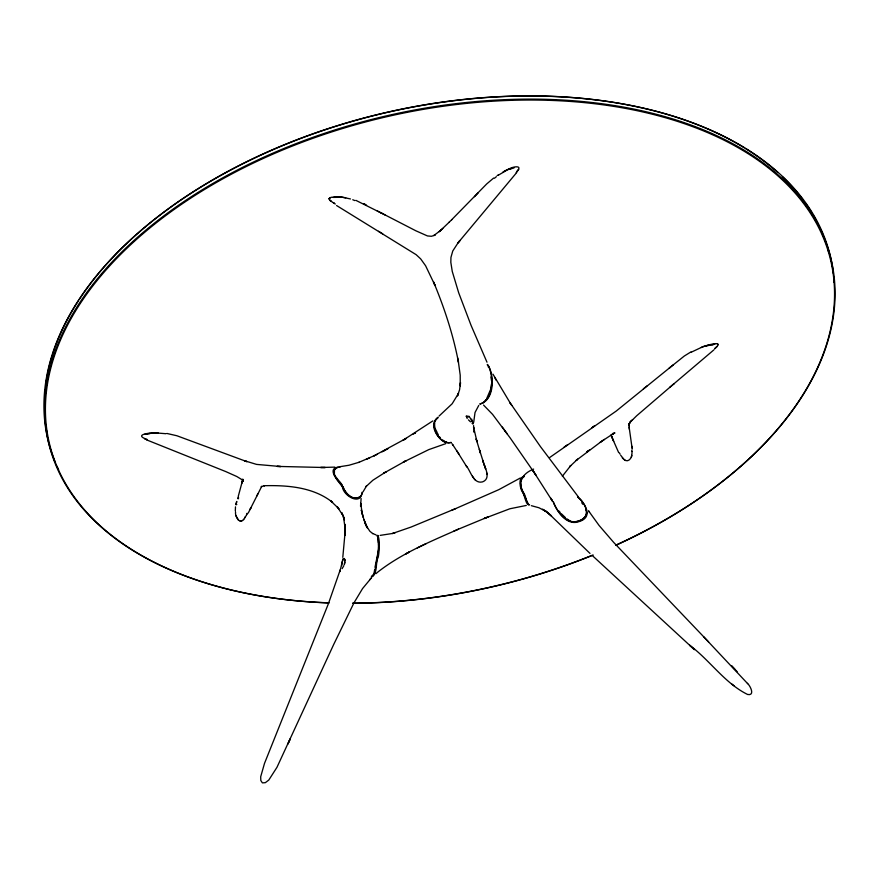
<?xml version="1.0" encoding="UTF-8"?>
<svg xmlns="http://www.w3.org/2000/svg" width="879" height="879" viewBox="0 0 879 879"><rect width="100%" height="100%" fill="white"/><g stroke="black" fill="none" stroke-linecap="round" stroke-linejoin="round"><path stroke-width="1.32" d="M378.64 547.914L378.596 544.464M472.902 423.656L471.682 419.085M520.5 483.065L521.643 489.46L526.675 500.744M473.1 423.711L473.056 422.964M378.058 536.97L378.475 542.826M473.671 422.436L475.034 412.482L478.758 405.417M491.526 383.826L490.9 388.287M378.552 549.705L375.025 567.186M361.104 498.492L360.588 506.315L360.665 503.282L362.522 515.083M374.608 569.999L373.949 573.712M235.484 506.842L235.319 511.04M362.313 493.13C358.83 504.106 344.172 495.064 343.239 486.559M342.799 557.363L345.139 531.674L345.084 527.883L345.018 535.476L344.92 524.313L345.084 528.059L343.48 516.731L344.425 519.939L341.832 512.754L343.03 515.643L337.162 506.601L338.909 508.754L330.537 500.733L332.614 502.392C313.462 487.065 287.565 485.12 263.953 485.713L264.568 485.658L261.184 486.779L261.766 486.285L249.955 509.644M434.545 422.997L434.775 427.743L437.248 432.655M342.184 563.208C341.942 561.176 344.019 556.407 345.282 560.516M341.689 565.56L341.942 564.384M235.913 504.733C238.517 496.745 234.462 505.952 236.814 504.469M344.92 562.23L344.359 564.351M340.711 568.252L342.975 558.747M238.231 496.459L242.846 479.352L242.89 480.22L236.825 476.528L225.65 471.529L146.485 439.83M242.044 482.703L242.593 480.56L241.956 483.054M520.643 481.934L521.335 479.791M340.019 570.251L339.602 571.888L340.371 569.065M631.869 455.377L631.32 457.179M339.887 570.812L328.416 603.686L264.502 763.39L260.689 776.761L260.81 780.508L262.392 782.881L265.348 782.662L268.765 780.091L276.962 767.312L333.789 644.274L354.072 602.653M344.359 564.483L345.051 560.417L344.26 558.44M334.438 470.452L334.372 475.089L342.447 485.241M490.504 389.694L486.691 398.528M246.538 514.534L247.065 513.281M288.114 743.568L290.268 738.81M287.916 743.997L290.081 739.239M362.961 491.976L366.532 485.966L366.06 486.548L372.85 480.264L386.255 471.682L383.727 473.177L406.153 460.64L403.208 462.2M247.065 514.149L243.604 519.786M717.89 344.689L717.264 343.601M250.46 508.644L250.823 507.897L248.208 513.105M256.745 496.086L257.8 493.943M237.824 498.646C239.989 495.306 236.55 498.767 238.605 498.734M343.876 565.626L342.118 568.691M353.83 603.093L362.577 588.545L371.345 577.953M435.204 421.162L435.698 420.283M518.709 169.471L516.182 172.636M373.674 574.339L372.191 575.646M630.606 421.59L628.946 424.304L630.606 421.59L630.1 422.25L636.704 415.745L673.973 383.76L669.578 387.485M244.758 517.687L245.362 516.731M562.351 476.231L570.79 465.518L569.603 466.749L577.635 459.168L576.141 460.453L601.445 441.434M334.767 469.771L336.097 468.254M486.153 399.516L484.933 401.154M521.895 478.802L523.247 477.165M629.705 422.788L628.957 424.414L629.056 423.568L629.331 429.183M516.632 172.625L458.124 242.736L452.762 250.987L450.949 257.404L450.828 262.327L452.256 271.424L458.695 292.806L471.089 325.417L486.977 362.192M458.058 242.813L459.959 240.472L458.124 242.736M243.604 519.335C239.692 525.016 234.781 515.951 235.561 512.05M517.379 170.79C523.104 164.736 511.853 166.834 509.205 168.955M376.783 535.904L377.772 535.311L378.519 546.035L378.058 553.506L374.234 574.514L372.839 576.393L371.345 576.371M716.824 346.842L714.55 348.985M369.663 579.7L371.74 577.536M451.597 219.816L486.702 183.953L493.635 178.052M474.462 196.698L478.121 192.908M631.364 420.81L630.825 421.371L632.583 419.591M449.125 222.266L451.883 219.541M449.356 222.035L439.247 231.704L442.785 228.419M360.313 496.415C350.655 503.008 344.096 489.735 340.349 482.692C334.789 479.363 329.614 466.2 340.019 467.167M440.972 230.133L433.863 235.528L431.424 236.275L427.469 235.946L415.833 230.781L377.201 210.872M713.836 349.919L673.413 384.233M466.035 465.562C470.639 470.584 473.199 484.362 482.648 481.857C491.943 478.176 484.021 466.233 482.725 460.255L483.835 463.563M715.165 348.04C723.318 341.656 712.77 343.711 708.826 345.007A36.973 21.777 -13 0 0 703.167 346.765L701.09 347.502M375.871 573.723L377.97 571.943C402.066 553.122 430.721 541.464 458.453 529.169L453.674 531.202M377.937 535.586C380.08 540.244 379.42 550.661 378.289 557C375.201 562.582 377.893 572.427 372.487 575.998M439.05 416.075L452.169 403.758L458.552 393.309L457.487 395.913L459.563 389.826L460.497 382.629L460.255 385.925L460.211 375.168L458.366 361.698M533.619 469.078C522.137 473.704 516.907 482.593 524.016 493.438C525.939 496.13 526.719 505.183 529.587 504.887M494.503 178.228L496.371 176.69M673.193 364.917L616.256 411.042L549.529 457.618M646.889 386.024L643.406 388.837M670.095 367.433L669.216 368.125L684.312 356.017L690.905 351.941M436.929 418.789L437.555 418.316M432.809 420.931L403.065 440.236L406.252 438.379L374.014 455.838L377.41 454.212M589.886 449.63L586.579 452.059L588.073 450.96M466.277 416.349L469.738 417.239L472.221 421.744M564.043 447.18L567.757 444.565M604.422 439.379L600.247 442.258L613.487 433.523L612.476 433.479M498.492 175.108L507.612 169.735L514.028 167.922M591.853 427.754L594.753 425.799L592.951 427.018M241.802 520.764L239.835 520.797M450.795 442.522C439.544 444.983 428.282 424.634 437.973 417.239M482.879 402.813L483.582 402.362M413.24 434.138L415.547 432.721L415.064 433.006M691.18 352.226L703.376 346.491L710.188 344.612L713.045 344.854M520.225 478.055L498.854 489.636L455.838 508.512M451.377 442.434L447.796 442.961M497.129 175.602L498.415 174.833M502.898 172.097L504.535 171.174M403.747 461.914L428.754 449.63L445.664 443.686M384.387 450.619L387.903 448.795M382.002 451.85L384.947 450.334M417.327 547.903L425.974 543.727M374.586 455.553L358.654 462.453M366.675 459.223L369.806 457.794M451.542 510.358L455.718 508.578L411.064 527.059L392.397 533.52L395.176 532.74M458.333 529.224L488.175 516.885L484.362 518.434M484.153 518.511L509.842 508.776L526.29 505.447M613.597 433.391L614.762 432.94L612.333 434.193L614.729 433.05M509.787 169.01L512.446 168.076M359.258 462.222L349.051 465.233L339.942 466.694M336.646 467.958L337.25 467.76M330.35 197.511L328.823 198.907L331.416 201.357M334.229 197.346L340.744 196.885L350.446 198.94M706.046 346.007L714.88 344.085M392.539 533.476L380.135 535.388M146.991 433.786L155.396 432.875L165.977 433.71M144.683 434.336L149.869 433.512M333.185 197.412L341.426 197.281M334.844 467.123L320.648 467.496L325.252 467.529L277.127 466.397L280.72 466.54L256.536 464.398L244.362 460.684L246.955 461.673L176.888 435.753L166.878 433.446M472.825 423.81L472.067 423.392M158.121 432.951C153.539 432.27 131.487 434.127 147.145 439.456M338.591 196.874L331.251 197.27L329.021 198.643M340.195 196.962L345.7 197.764M437.962 417.778C427.82 423.414 437.632 440.104 446.345 442.785M523.84 475.748L524.236 476.627M531.356 505.678L538.937 507.754L546.057 511.413L542.563 509.249L548.375 513.028L544.859 510.644L551.54 516.006L548.177 513.006L589.985 553.407M479.824 403.988C493.767 400.308 494.306 374.663 487.46 364.4M571.899 521.862C577.745 522.752 586.26 518.874 586.842 512.435M480.198 403.966C494.306 400.077 494.657 376.421 488.295 365.532M339.426 467.21C325.164 467.683 338.931 481.769 342.425 486.922C343.282 495.789 361.192 506.249 361.983 492.295M445.62 441.654L446.642 441.972M376.069 534.904L372.531 533.487M355.907 200.368L381.882 213.333M146.705 439.665L144.595 438.83M352.754 199.742L354.819 200.588M335.273 204.049L329.911 200.478M381.068 212.905L385.013 214.959M366.576 205.225L363.807 203.73L364.84 204.291M469.32 416.404L466.288 416.064L467.188 418.503M444.62 441.225L442.708 440.082M487.241 364.829L487.79 365.137M378.519 231.287L382.673 233.814M570.306 521.126L567.021 518.929M336.58 205.532L416.13 254.668L420.678 258.887L425.612 265.777L435.05 285.499L433.589 282.06M624.991 460.332L622.321 457.937M483.56 405.087L492.581 414.383L510.051 437.775L535.86 474.979L532.773 470.353L552.836 501.777L550.858 498.195L552.111 500.492M372.696 533.575L369.861 531.246L366.433 526.082L367.51 528.07L363.994 519.698L361.28 509.963L363.17 517.522M624.134 459.409C627.518 463.134 631.869 458.541 631.792 454.696A30.413 18.382 -12.5 0 0 631.957 451.377M592.567 555.792L694.443 649.68L689.619 645.23C709.782 660.14 724.736 683.236 747.579 694.465C755.27 696.025 750.369 685.807 747.425 683.357M732.108 684.17L733.987 685.763M565.461 517.654L561.329 513.721M468.452 419.865L470.485 421.843M577.536 496.657C585.656 502.898 592.171 517.566 578.217 521.016C567.021 525.027 557.572 511.93 553.605 502.92M577.964 497.283C585.886 504.249 593.446 517.522 578.756 521.686C567.043 525.972 556.836 511.842 553.495 502.063M474.77 479.418L475.462 480.165M703.552 636.649L747.666 683.653M708.617 641.945L613.784 542.519L599.093 525.477L588.512 510.82L589.479 512.259M734.8 669.194L731.647 665.886L737.162 671.699M623.486 458.794L620.662 455.234M238.374 520.06L235.803 515.391M559.033 511.062L560.132 512.391M578.371 496.91L540.431 446.587L510.018 402.747L511.765 405.428M473.638 477.978L474.363 478.923M439.522 436.819L440.225 437.742M451.883 443.576L453.245 445.433M528.499 504.337L527.026 501.579M502.316 427.073L505.205 431.062M504.799 430.49L507.381 434.072M581.744 502.766L582.81 504.293M452.685 444.653L459.102 454.41M472.452 476.187L473.199 477.33M510.402 403.329L492.932 374.124M456.783 450.806L466.892 466.98M494.613 377.3L496.217 380.255M437.775 433.71L438.313 434.786M618.684 452.641L612.773 439.203M619.486 453.004L620.036 454.146M488.208 366.609L488.526 367.323M585.678 509.293L586.403 510.941M433.534 281.939C444.356 307.815 453.179 334.646 458.464 362.225L457.662 357.94M613.179 440.159L611.015 434.885M613.278 440.379L613.685 441.357M611.85 436.951L612.696 438.995M484.823 466.485L484.142 464.573L485.658 469.001L485.098 467.309M363.994 519.698L365.521 524.192L364.763 521.961M483.472 462.497L479.319 449.367M476.121 438.852L480.428 453.048L479.659 450.498M476.275 439.379L476.978 441.687L473.583 427.216L473.737 428.985M528.718 504.953C525.598 504.205 524.818 495.152 522.368 491.899C519.808 488.306 518.17 476.572 523.609 477.011M343.48 516.731L344.107 519.082M474.089 431.391L474.275 432.358L473.957 430.644M632.221 449.037L629.1 426.93M491.009 376.937L491.471 380.541M631.825 450.158L631.968 451.377M631.88 446.268L632.089 447.982M473.671 428.194L473.594 425.579M517.566 170.834A48.4 29.534 -12 0 1 516.742 171.757M504.458 171.108A30.358 17.976 -13.1 0 1 509.139 168.878M334.547 203.302A36.995 22.393 -14 0 1 333.35 202.642M328.636 602.829A401.857 241.285 -13.1 0 1 105.008 269.743A401.857 241.285 -13.1 0 1 732.69 143.651A401.857 241.285 -13.1 0 1 615.915 545.123M592.215 555.308A401.857 241.285 -13.1 0 1 352.677 603.192M54.937 461.596A401.857 241.285 -13.1 0 1 374.904 115.314A401.857 241.285 -13.1 0 1 832.743 268.524M832.918 269.776A401.857 241.285 -13.1 0 1 833.391 273.556M833.775 277.346A401.857 241.285 -13.1 0 1 834.127 282.423M58.585 469.771A401.857 241.285 -13.1 0 1 56.959 466.288M328.933 602.928A401.22 240.901 -13.1 0 1 105.656 270.369A401.22 240.901 -13.1 0 1 732.339 144.486A401.22 240.901 -13.1 0 1 615.761 545.31M593.226 555.023A401.22 240.901 -13.1 0 1 352.929 603.291M47.103 433.116A401.22 240.901 -13.1 0 1 46.642 430.633M45.247 420.612A401.22 240.901 -13.1 0 1 45.005 418.085M44.862 393.748A401.22 240.901 -13.1 0 1 45.203 389.858M45.631 385.958A401.22 240.901 -13.1 0 1 47.774 372.883M48.048 371.575A401.22 240.901 -13.1 0 1 49.565 365.016M49.905 363.697A401.22 240.901 -13.1 0 1 52.158 355.797M52.509 354.676A401.22 240.901 -13.1 0 1 54.784 347.897M55.19 346.765A401.22 240.901 -13.1 0 1 78.407 300.739M79.132 299.629A401.22 240.901 -13.1 0 1 744.304 147.771M745.425 148.463A401.22 240.901 -13.1 0 1 777.849 172.548M782.31 176.646A401.22 240.901 -13.1 0 1 802.615 199.313M804.977 202.522A401.22 240.901 -13.1 0 1 811.526 212.377M813.525 215.729A401.22 240.901 -13.1 0 1 814.8 217.981M815.426 219.113A401.22 240.901 -13.1 0 1 818.393 224.815M819.514 227.123A401.22 240.901 -13.1 0 1 824.458 238.857M824.898 240.044A401.22 240.901 -13.1 0 1 826.139 243.626M827.655 248.449A401.22 240.901 -13.1 0 1 828.677 252.097M628.979 424.48L628.968 425.436L628.968 424.546M435.116 234.869L433.863 235.528L435.061 234.902M409.306 552.023L405.516 554.056L409.295 552.045M242.813 480.187L242.329 479.703L243.252 480.802L242.824 479.44L242.89 480.22M366.466 526.202L365.565 524.06L366.466 526.202M611.795 436.808L611.421 435.896L612.234 437.874L611.795 436.808M243.252 480.945L242.923 480.143L243.252 480.945M242.967 480.22L242.824 479.44L242.967 480.22M487.109 474.451L486.922 473.309L487.109 474.451"/></g></svg>
